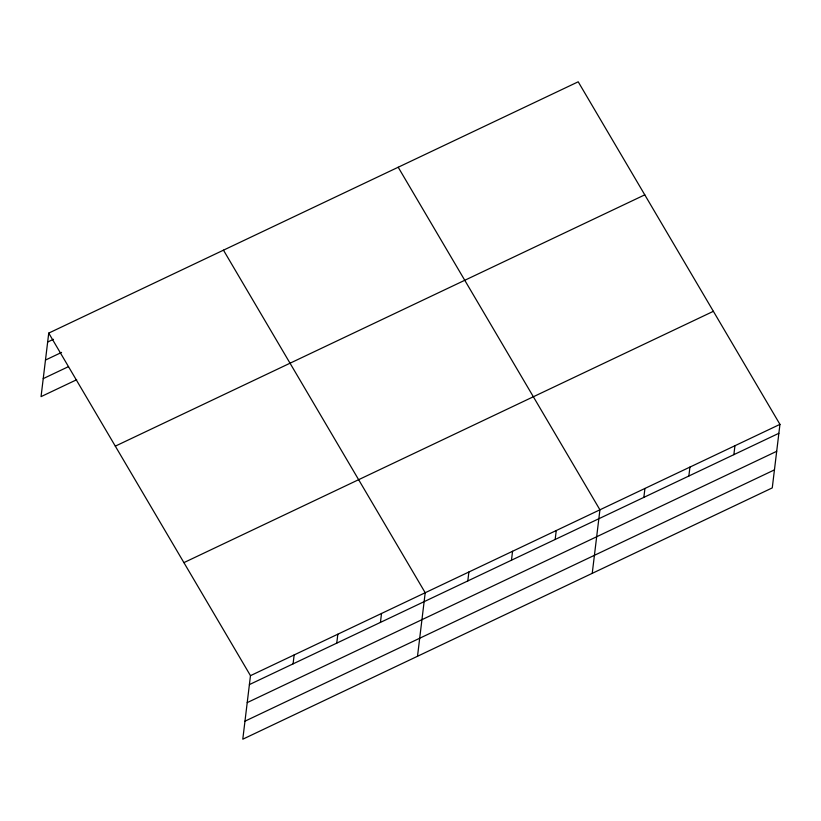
<?xml version="1.0" encoding="UTF-8"?>
<svg xmlns="http://www.w3.org/2000/svg" width="821" height="821" viewBox="0 0 821 821"><rect width="100%" height="100%" fill="white"/><g stroke="black" fill="none" stroke-linecap="round" stroke-linejoin="round"><path stroke-width="1.23" d="M48.737 333.1L250.477 675.662L242.79 739.198L772.263 487.9L779.95 424.365L578.21 81.802L48.737 333.1L41.05 396.635L76.681 379.723M293.076 663.861L294.154 654.932M336.754 643.13L337.841 634.202M380.441 622.4L381.519 613.461M417.509 656.266L425.206 592.731L223.466 250.169M467.806 580.929L468.883 572.001M511.483 560.199L512.561 551.271M555.17 539.469L556.248 530.53M592.239 573.345L599.925 509.8L398.195 167.238M643.849 497.372L644.937 488.444M688.86 476.016L689.938 467.077M733.861 454.649L734.949 445.721M47.659 342.039L53.406 339.309M45.473 360.06L61.575 352.414M43.226 378.625L68.523 366.618M115.309 446.142L644.783 194.844M183.904 562.621L713.377 311.313M250.477 675.662L779.95 424.365M249.399 684.591L778.872 433.293M247.213 702.612L776.687 451.314M244.966 721.177L774.439 469.879"/></g></svg>
